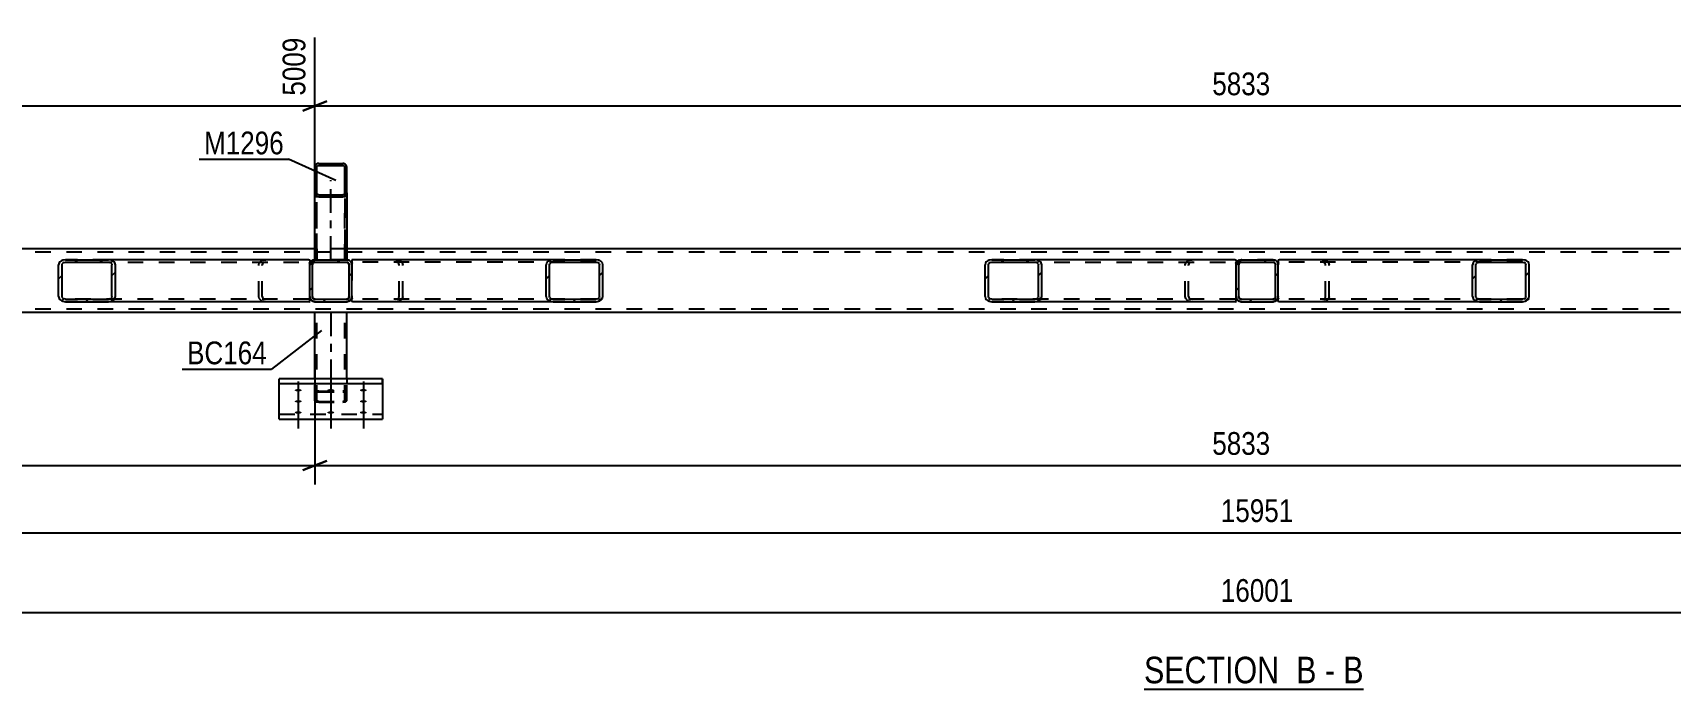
# Model space of a CAD drawing. Header units: millimetres. Extents: x 0 to 841, y 0 to 594.
# Drawn here: x 237 to 443.3, y 171.1 to 253.7 of the extents above; entities that cross this region are included whole.
import ezdxf

# ---------------------------------------------------------------- set-up
doc = ezdxf.new("R2010")
doc.units = ezdxf.units.MM
doc.linetypes.add('DXK_LINE_DOT2', pattern=[3.9198, 1.9599, -1.9599])
doc.linetypes.add('DXK_LINE_DOT3', pattern=[5.9187, 2.979, -0.9799, 0.9799, -0.9799])
doc.styles.add('Arial Narrow', font='ARIALN.TTF', dxfattribs={"height": 0.2})

# ---------------------------------------------------------------- blocks, each defined once
blk = doc.blocks.new('Unknown-122615941-13 - 3015')
at = {"color": 6, "linetype": 'Continuous'}
blk.add_line((377, 171.08), (404.65, 171.08), dxfattribs=at)
at = {"color": 0, "linetype": 'Continuous'}
for points in [[(395.11, 171.83), (395.11, 175.33), (377, 175.33), (377, 171.83)], [(398.72, 171.83), (398.72, 175.33), (396.16, 175.33), (396.16, 171.83)], [(401.04, 171.83), (401.04, 175.33), (399.77, 175.33), (399.77, 171.83)], [(404.65, 171.83), (404.65, 175.33), (402.09, 175.33), (402.09, 171.83)]]:
    blk.add_wipeout(points, dxfattribs=at)
at = {"color": 7, "linetype": 'Continuous', "style": 'Arial Narrow'}
for s, p in [('SECTION ', (377, 171.83)), ('B', (396.16, 171.83)), ('-', (399.77, 171.83)), ('B', (402.09, 171.83))]:
    blk.add_text(s, height=3.34, dxfattribs=at).set_placement(p)
blk = doc.blocks.new('Part-122615941-3044 - 3015')
at = {"linetype": 'Continuous'}
h = blk.add_hatch(dxfattribs=at)
h.set_pattern_fill('', scale=0.7, style=0, pattern_type=0)
h.set_pattern_definition([(45, (276.2797, 233.1034), (-1.57154, 1.57154), [])])
h.paths.add_polyline_path([(276.1, 233.06), (276.28, 233.1), (276.44, 233.21), (276.54, 233.38), (276.58, 233.57), (276.58, 236.78), (276.54, 236.97), (276.44, 237.14), (276.28, 237.25), (276.1, 237.28), (273.06, 237.28), (272.87, 237.25), (272.72, 237.14), (272.61, 236.97), (272.58, 236.78), (272.58, 233.57), (272.61, 233.38), (272.72, 233.21), (272.87, 233.1), (273.06, 233.06)])
h.paths.add_polyline_path([(272.96, 233.34), (272.89, 233.39), (272.83, 233.47), (272.82, 233.57), (272.82, 236.78), (272.83, 236.87), (272.89, 236.96), (272.96, 237.01), (273.06, 237.03), (276.1, 237.03), (276.19, 237.01), (276.27, 236.96), (276.32, 236.87), (276.34, 236.78), (276.34, 233.57), (276.32, 233.47), (276.27, 233.39), (276.19, 233.34), (276.1, 233.32), (273.06, 233.32)])
at = {"color": 2, "linetype": 'Continuous'}
for p, q in [((273.06, 237.28), (272.87, 237.25)), ((273.06, 237.28), (276.1, 237.28)), ((276.28, 237.25), (276.1, 237.28)), ((272.61, 236.97), (272.58, 236.78)), ((272.58, 233.57), (272.58, 236.78)), ((272.82, 236.78), (272.83, 236.87)), ((272.82, 233.57), (272.82, 236.78)), ((272.83, 236.87), (272.89, 236.96)), ((272.89, 236.96), (272.96, 237.01)), ((272.96, 237.01), (273.06, 237.03)), ((273.06, 237.03), (276.1, 237.03)), ((276.1, 237.03), (276.19, 237.01)), ((276.19, 237.01), (276.27, 236.96)), ((276.27, 236.96), (276.32, 236.87)), ((276.32, 236.87), (276.34, 236.78)), ((276.34, 233.57), (276.34, 236.78)), ((276.58, 236.78), (276.54, 236.97)), ((276.58, 233.57), (276.58, 236.78)), ((272.58, 225.15), (272.58, 233.57)), ((272.58, 233.57), (272.61, 233.38)), ((272.83, 233.47), (272.82, 233.57)), ((272.89, 233.39), (272.83, 233.47)), ((272.87, 233.1), (273.06, 233.06)), ((272.96, 233.34), (272.89, 233.39)), ((273.06, 233.32), (272.96, 233.34)), ((273.06, 233.32), (276.1, 233.32)), ((273.06, 233.06), (276.1, 233.06)), ((276.19, 233.34), (276.1, 233.32)), ((276.1, 233.06), (276.28, 233.1)), ((276.27, 233.39), (276.19, 233.34)), ((276.32, 233.47), (276.27, 233.39)), ((276.34, 233.57), (276.32, 233.47)), ((276.54, 233.38), (276.58, 233.57)), ((276.58, 233.57), (276.58, 225.15))]:
    blk.add_line(p, q, dxfattribs=at)
at = {"color": 7, "linetype": 'DXK_LINE_DOT2'}
for p, q in [((272.58, 226.51), (272.58, 236.78)), ((272.82, 226.51), (272.82, 236.78)), ((276.34, 236.78), (276.34, 226.51)), ((276.58, 226.51), (276.58, 236.78)), ((272.82, 225.15), (272.82, 233.57)), ((276.34, 225.15), (276.34, 233.57)), ((276.58, 226.51), (272.58, 226.51)), ((272.58, 226.51), (272.58, 225.15)), ((276.58, 225.15), (272.58, 225.15)), ((272.82, 226.51), (272.82, 225.15)), ((276.34, 226.51), (276.34, 225.15)), ((276.58, 225.15), (276.58, 226.51))]:
    blk.add_line(p, q, dxfattribs=at)
at = {"color": 7, "linetype": 'DXK_LINE_DOT3'}
blk.add_line((274.58, 225.15), (274.58, 235.17), dxfattribs=at)
at = {"color": 2, "linetype": 'Continuous'}
for centre, start, end in [((273.07, 236.79), 114.0568, 158.9992), ((276.08, 236.79), 21.0008, 65.9431), ((273.07, 233.55), 201.0008, 245.9431), ((276.08, 233.55), 294.0568, 338.9992)]:
    blk.add_arc(centre, 0.494, start, end, dxfattribs=at)
blk = doc.blocks.new('Part-122615941-3019 - 3015')
at = {"color": 2, "linetype": 'Continuous'}
for p, q in [((281.08, 210.14), (268.08, 210.14)), ((268.08, 209.54), (268.08, 210.14)), ((281.08, 209.54), (268.08, 209.54)), ((268.08, 205.1), (268.08, 209.54)), ((281.08, 210.14), (281.08, 209.54)), ((281.08, 209.54), (281.08, 205.1)), ((268.08, 205.1), (281.08, 205.1))]:
    blk.add_line(p, q, dxfattribs=at)
at = {"color": 7, "linetype": 'DXK_LINE_DOT2'}
for p, q in [((268.08, 209.54), (268.08, 210.14)), ((281.08, 209.54), (281.08, 210.14)), ((268.08, 205.7), (281.08, 205.7))]:
    blk.add_line(p, q, dxfattribs=at)
blk = doc.blocks.new('Part-122615941-3108 - 3015')
at = {"linetype": 'Continuous'}
h = blk.add_hatch(dxfattribs=at)
h.set_pattern_fill('', scale=0.7, style=0, pattern_type=0)
h.set_pattern_definition([(45, (393.4885, 219.9214), (-1.57154, 1.57154), [])])
h.paths.add_polyline_path([(393.24, 219.87), (393.49, 219.92), (393.7, 220.06), (393.83, 220.27), (393.88, 220.51), (393.88, 224.51), (393.83, 224.76), (393.7, 224.97), (393.49, 225.1), (393.24, 225.15), (389.24, 225.15), (389, 225.1), (388.79, 224.97), (388.65, 224.76), (388.6, 224.51), (388.6, 220.51), (388.65, 220.27), (388.79, 220.06), (389, 219.92), (389.24, 219.87)])
h.paths.add_polyline_path([(389.12, 220.22), (389.02, 220.29), (388.95, 220.39), (388.92, 220.51), (388.92, 224.51), (388.95, 224.64), (389.02, 224.74), (389.12, 224.81), (389.24, 224.83), (393.24, 224.83), (393.37, 224.81), (393.47, 224.74), (393.54, 224.64), (393.56, 224.51), (393.56, 220.51), (393.54, 220.39), (393.47, 220.29), (393.37, 220.22), (393.24, 220.19), (389.24, 220.19)])
at = {"color": 7, "linetype": 'DXK_LINE_DOT2'}
for p, q in [((389, 225.1), (389.24, 225.15)), ((389.24, 224.83), (389.12, 224.81)), ((393.24, 225.15), (389.24, 225.15)), ((389.24, 224.83), (393.24, 224.83)), ((393.24, 225.15), (393.24, 225.15)), ((393.24, 225.15), (393.49, 225.1)), ((393.37, 224.81), (393.24, 224.83)), ((388.6, 224.51), (388.65, 224.76)), ((388.6, 220.51), (388.6, 224.51)), ((388.95, 224.64), (388.92, 224.51)), ((388.92, 220.51), (388.92, 224.51)), ((393.56, 224.51), (393.54, 224.64)), ((393.56, 220.51), (393.56, 224.51)), ((393.83, 224.76), (393.88, 224.51)), ((393.88, 220.51), (393.88, 224.51)), ((388.65, 220.27), (388.6, 220.51)), ((388.92, 220.51), (388.95, 220.39)), ((389.24, 219.87), (389, 219.92)), ((389.12, 220.22), (389.24, 220.19)), ((389.24, 220.19), (393.24, 220.19)), ((389.24, 219.87), (393.24, 219.87)), ((393.24, 220.19), (393.37, 220.22)), ((393.49, 219.92), (393.24, 219.87)), ((393.54, 220.39), (393.56, 220.51)), ((393.88, 220.51), (393.83, 220.27))]:
    blk.add_line(p, q, dxfattribs=at)
at = {"color": 2, "linetype": 'Continuous'}
for p, q in [((389.24, 225.15), (389, 225.1)), ((389.12, 224.81), (389.24, 224.83)), ((389.24, 225.15), (389.24, 225.15)), ((389.24, 225.15), (393.24, 225.15)), ((389.24, 224.83), (389.24, 224.83)), ((389.24, 224.83), (393.24, 224.83)), ((393.24, 225.15), (393.24, 225.15)), ((393.49, 225.1), (393.24, 225.15)), ((393.24, 224.83), (393.24, 224.83)), ((393.24, 224.83), (393.37, 224.81)), ((388.65, 224.76), (388.6, 224.51)), ((388.6, 224.51), (388.6, 224.51)), ((388.6, 220.51), (388.6, 224.51)), ((388.92, 224.51), (388.95, 224.64)), ((388.92, 224.51), (388.92, 224.51)), ((388.92, 220.51), (388.92, 224.51)), ((393.54, 224.64), (393.56, 224.51)), ((393.56, 224.51), (393.56, 224.51)), ((393.56, 220.51), (393.56, 224.51)), ((393.88, 224.51), (393.83, 224.76)), ((393.88, 224.51), (393.88, 224.51)), ((393.88, 220.51), (393.88, 224.51)), ((388.6, 220.51), (388.6, 220.51)), ((388.6, 220.51), (388.65, 220.27)), ((388.92, 220.51), (388.92, 220.51)), ((388.95, 220.39), (388.92, 220.51)), ((389, 219.92), (389.24, 219.87)), ((389.24, 220.19), (389.12, 220.22)), ((389.24, 220.19), (389.24, 220.19)), ((389.24, 220.19), (393.24, 220.19)), ((389.24, 219.87), (389.24, 219.87)), ((389.24, 219.87), (393.24, 219.87)), ((393.37, 220.22), (393.24, 220.19)), ((393.24, 220.19), (393.24, 220.19)), ((393.24, 219.87), (393.49, 219.92)), ((393.24, 219.87), (393.24, 219.87)), ((393.56, 220.51), (393.54, 220.39)), ((393.56, 220.51), (393.56, 220.51)), ((393.83, 220.27), (393.88, 220.51)), ((393.88, 220.51), (393.88, 220.51))]:
    blk.add_line(p, q, dxfattribs=at)
at = {"color": 7, "linetype": 'DXK_LINE_DOT2'}
for centre, radius, start, end in [((389.24, 224.51), 0.64, 112.5, 157.5), ((389.24, 224.51), 0.32, 112.5, 157.5), ((393.24, 224.51), 0.32, 22.5, 67.5), ((393.24, 224.51), 0.64, 22.5, 67.5), ((389.24, 220.51), 0.64, 202.5, 247.5), ((389.24, 220.51), 0.32, 202.5, 247.5), ((393.24, 220.51), 0.32, 292.5, 337.5), ((393.24, 220.51), 0.64, 292.5, 337.5)]:
    blk.add_arc(centre, radius, start, end, dxfattribs=at)
at = {"color": 2, "linetype": 'Continuous'}
for centre, radius, start, end in [((389.24, 224.51), 0.64, 112.5, 157.5), ((389.24, 224.51), 0.32, 112.5, 157.5), ((393.24, 224.51), 0.32, 22.5, 67.5), ((393.24, 224.51), 0.64, 22.5, 67.5), ((389.24, 220.51), 0.64, 202.5, 247.5), ((389.24, 220.51), 0.32, 202.5, 247.5), ((393.24, 220.51), 0.32, 292.5, 337.5), ((393.24, 220.51), 0.64, 292.5, 337.5)]:
    blk.add_arc(centre, radius, start, end, dxfattribs=at)
blk = doc.blocks.new('Part-122615941-3037 - 3015')
at = {"color": 2, "linetype": 'Continuous'}
for p, q in [((272.58, 226.51), (147.27, 226.51)), ((505.91, 226.51), (276.58, 226.51)), ((635.22, 218.51), (147.27, 218.51))]:
    blk.add_line(p, q, dxfattribs=at)
at = {"color": 7, "linetype": 'DXK_LINE_DOT2'}
for p, q in [((635.22, 226.11), (147.27, 226.11)), ((276.58, 226.51), (272.58, 226.51)), ((635.22, 218.91), (147.27, 218.91))]:
    blk.add_line(p, q, dxfattribs=at)
blk = doc.blocks.new('Part-122615941-3038 - 3015')
at = {"linetype": 'Continuous'}
h = blk.add_hatch(dxfattribs=at)
h.set_pattern_fill('', scale=0.7, style=0, pattern_type=0)
h.set_pattern_definition([(45, (276.8216, 219.9214), (-1.57154, 1.57154), [])])
h.paths.add_polyline_path([(276.58, 219.87), (276.82, 219.92), (277.03, 220.06), (277.17, 220.27), (277.22, 220.51), (277.22, 224.51), (277.17, 224.76), (277.03, 224.97), (276.82, 225.1), (276.58, 225.15), (272.58, 225.15), (272.33, 225.1), (272.12, 224.97), (271.99, 224.76), (271.94, 224.51), (271.94, 220.51), (271.99, 220.27), (272.12, 220.06), (272.33, 219.92), (272.58, 219.87)])
h.paths.add_polyline_path([(272.45, 220.22), (272.35, 220.29), (272.28, 220.39), (272.26, 220.51), (272.26, 224.51), (272.28, 224.64), (272.35, 224.74), (272.45, 224.81), (272.58, 224.83), (276.58, 224.83), (276.7, 224.81), (276.8, 224.74), (276.87, 224.64), (276.9, 224.51), (276.9, 220.51), (276.87, 220.39), (276.8, 220.29), (276.7, 220.22), (276.58, 220.19), (272.58, 220.19)])
at = {"color": 7, "linetype": 'DXK_LINE_DOT2'}
for p, q in [((272.33, 225.1), (272.58, 225.15)), ((272.58, 224.83), (272.45, 224.81)), ((276.58, 225.15), (272.58, 225.15)), ((272.58, 224.83), (276.58, 224.83)), ((276.58, 225.15), (276.58, 225.15)), ((276.58, 225.15), (276.82, 225.1)), ((276.7, 224.81), (276.58, 224.83)), ((271.94, 224.51), (271.99, 224.76)), ((271.94, 220.51), (271.94, 224.51)), ((272.28, 224.64), (272.26, 224.51)), ((272.26, 220.51), (272.26, 224.51)), ((276.9, 224.51), (276.87, 224.64)), ((276.9, 220.51), (276.9, 224.51)), ((277.17, 224.76), (277.22, 224.51)), ((277.22, 220.51), (277.22, 224.51)), ((271.99, 220.27), (271.94, 220.51)), ((272.26, 220.51), (272.28, 220.39)), ((272.58, 219.87), (272.33, 219.92)), ((272.45, 220.22), (272.58, 220.19)), ((272.58, 220.19), (276.58, 220.19)), ((272.58, 219.87), (276.58, 219.87)), ((276.58, 220.19), (276.7, 220.22)), ((276.82, 219.92), (276.58, 219.87)), ((276.87, 220.39), (276.9, 220.51)), ((277.22, 220.51), (277.17, 220.27))]:
    blk.add_line(p, q, dxfattribs=at)
at = {"color": 2, "linetype": 'Continuous'}
for p, q in [((272.58, 225.15), (272.33, 225.1)), ((272.45, 224.81), (272.58, 224.83)), ((272.58, 225.15), (272.58, 225.15)), ((272.58, 225.15), (276.58, 225.15)), ((272.58, 224.83), (272.58, 224.83)), ((272.58, 224.83), (276.58, 224.83)), ((276.58, 225.15), (276.58, 225.15)), ((276.82, 225.1), (276.58, 225.15)), ((276.58, 224.83), (276.58, 224.83)), ((276.58, 224.83), (276.7, 224.81)), ((271.99, 224.76), (271.94, 224.51)), ((271.94, 224.51), (271.94, 224.51)), ((271.94, 220.51), (271.94, 224.51)), ((272.26, 224.51), (272.28, 224.64)), ((272.26, 224.51), (272.26, 224.51)), ((272.26, 220.51), (272.26, 224.51)), ((276.87, 224.64), (276.9, 224.51)), ((276.9, 224.51), (276.9, 224.51)), ((276.9, 220.51), (276.9, 224.51)), ((277.22, 224.51), (277.17, 224.76)), ((277.22, 224.51), (277.22, 224.51)), ((277.22, 220.51), (277.22, 224.51)), ((271.94, 220.51), (271.94, 220.51)), ((271.94, 220.51), (271.99, 220.27)), ((272.26, 220.51), (272.26, 220.51)), ((272.28, 220.39), (272.26, 220.51)), ((272.33, 219.92), (272.58, 219.87)), ((272.58, 220.19), (272.45, 220.22)), ((272.58, 220.19), (272.58, 220.19)), ((272.58, 220.19), (276.58, 220.19)), ((272.58, 219.87), (272.58, 219.87)), ((272.58, 219.87), (276.58, 219.87)), ((276.7, 220.22), (276.58, 220.19)), ((276.58, 220.19), (276.58, 220.19)), ((276.58, 219.87), (276.82, 219.92)), ((276.58, 219.87), (276.58, 219.87)), ((276.9, 220.51), (276.87, 220.39)), ((276.9, 220.51), (276.9, 220.51)), ((277.17, 220.27), (277.22, 220.51)), ((277.22, 220.51), (277.22, 220.51))]:
    blk.add_line(p, q, dxfattribs=at)
at = {"color": 7, "linetype": 'DXK_LINE_DOT2'}
for centre, radius, start, end in [((272.58, 224.51), 0.64, 112.5, 157.5), ((272.58, 224.51), 0.32, 112.5, 157.5), ((276.58, 224.51), 0.32, 22.5, 67.5), ((276.58, 224.51), 0.64, 22.5, 67.5), ((272.58, 220.51), 0.64, 202.5, 247.5), ((272.58, 220.51), 0.32, 202.5, 247.5), ((276.58, 220.51), 0.32, 292.5, 337.5), ((276.58, 220.51), 0.64, 292.5, 337.5)]:
    blk.add_arc(centre, radius, start, end, dxfattribs=at)
at = {"color": 2, "linetype": 'Continuous'}
for centre, radius, start, end in [((272.58, 224.51), 0.64, 112.5, 157.5), ((272.58, 224.51), 0.32, 112.5, 157.5), ((276.58, 224.51), 0.32, 22.5, 67.5), ((276.58, 224.51), 0.64, 22.5, 67.5), ((272.58, 220.51), 0.64, 202.5, 247.5), ((272.58, 220.51), 0.32, 202.5, 247.5), ((276.58, 220.51), 0.32, 292.5, 337.5), ((276.58, 220.51), 0.64, 292.5, 337.5)]:
    blk.add_arc(centre, radius, start, end, dxfattribs=at)
blk = doc.blocks.new('Part-122615941-3143 - 3015')
at = {"linetype": 'Continuous'}
h = blk.add_hatch(dxfattribs=at)
h.set_pattern_fill('', scale=0.7, style=0, pattern_type=0)
h.set_pattern_definition([(45, (246.92, 219.9214), (-1.57154, 1.57154), [])])
h.paths.add_polyline_path([(246.59, 219.87), (246.92, 219.92), (247.2, 220.06), (247.39, 220.27), (247.46, 220.51), (247.46, 224.51), (247.39, 224.76), (247.2, 224.97), (246.92, 225.1), (246.59, 225.15), (241.17, 225.15), (240.84, 225.1), (240.55, 224.97), (240.37, 224.76), (240.3, 224.51), (240.3, 220.51), (240.37, 220.27), (240.55, 220.06), (240.84, 219.92), (241.17, 219.87)])
h.paths.add_polyline_path([(241, 220.22), (240.86, 220.29), (240.77, 220.39), (240.73, 220.51), (240.73, 224.51), (240.77, 224.64), (240.86, 224.74), (241, 224.81), (241.17, 224.83), (246.59, 224.83), (246.75, 224.81), (246.89, 224.74), (246.99, 224.64), (247.02, 224.51), (247.02, 220.51), (246.99, 220.39), (246.89, 220.29), (246.75, 220.22), (246.59, 220.19), (241.17, 220.19)])
at = {"color": 2, "linetype": 'Continuous'}
for p, q in [((241.17, 225.15), (240.84, 225.1)), ((241, 224.81), (241.17, 224.83)), ((241.17, 225.15), (246.59, 225.15)), ((241.17, 224.83), (246.59, 224.83)), ((271.8, 225.15), (246.59, 225.15)), ((246.92, 225.1), (246.59, 225.15)), ((246.59, 224.83), (246.75, 224.81)), ((271.8, 225.15), (271.94, 225.13)), ((271.94, 225.13), (271.94, 225.1)), ((271.94, 225.1), (271.94, 224.97)), ((271.94, 224.97), (271.94, 224.51)), ((240.37, 224.76), (240.3, 224.51)), ((240.3, 220.51), (240.3, 224.51)), ((240.73, 224.51), (240.77, 224.64)), ((240.73, 220.51), (240.73, 224.51)), ((246.99, 224.64), (247.02, 224.51)), ((247.02, 220.51), (247.02, 224.51)), ((247.46, 224.51), (247.39, 224.76)), ((247.46, 220.51), (247.46, 224.51)), ((240.3, 220.51), (240.37, 220.27)), ((240.77, 220.39), (240.73, 220.51)), ((240.84, 219.92), (241.17, 219.87)), ((241.17, 220.19), (241, 220.22)), ((241.17, 220.19), (246.59, 220.19)), ((241.17, 219.87), (246.59, 219.87)), ((246.75, 220.22), (246.59, 220.19)), ((246.59, 219.87), (246.92, 219.92)), ((271.8, 219.87), (246.59, 219.87)), ((247.02, 220.51), (246.99, 220.39)), ((247.39, 220.27), (247.46, 220.51)), ((271.8, 219.87), (271.94, 219.89)), ((271.94, 219.89), (271.94, 220.51))]:
    blk.add_line(p, q, dxfattribs=at)
at = {"color": 7, "linetype": 'DXK_LINE_DOT2'}
for p, q in [((246.59, 225.15), (241.17, 225.15)), ((241.17, 224.83), (271.8, 224.83)), ((266.05, 225.1), (266.38, 225.15)), ((266.38, 224.83), (266.21, 224.81)), ((271.8, 224.83), (271.94, 224.81)), ((271.94, 225.13), (271.94, 225.13)), ((271.94, 224.97), (271.94, 224.81)), ((265.51, 224.51), (265.58, 224.76)), ((265.51, 220.51), (265.51, 224.51)), ((265.98, 224.64), (265.95, 224.51)), ((265.95, 220.51), (265.95, 224.51)), ((271.94, 220.51), (271.94, 224.76)), ((271.8, 220.19), (241.17, 220.19)), ((246.59, 219.87), (241.17, 219.87)), ((265.58, 220.27), (265.51, 220.51)), ((265.95, 220.51), (265.98, 220.39)), ((266.38, 219.87), (266.05, 219.92)), ((266.21, 220.22), (266.38, 220.19)), ((271.8, 220.19), (271.94, 220.21))]:
    blk.add_line(p, q, dxfattribs=at)
at = {"color": 2, "linetype": 'Continuous'}
for centre, radius, start, end in [((241.04, 224.34), 0.792, 104.8339, 148.022), ((241.1, 224.43), 0.396, 104.8339, 148.022), ((246.65, 224.43), 0.396, 31.978, 75.1661), ((246.72, 224.34), 0.792, 31.978, 75.1661), ((241.04, 220.69), 0.792, 211.978, 255.1661), ((241.1, 220.6), 0.396, 211.978, 255.1661), ((246.65, 220.6), 0.396, 284.8339, 328.022), ((246.72, 220.69), 0.792, 284.8339, 328.022)]:
    blk.add_arc(centre, radius, start, end, dxfattribs=at)
at = {"color": 7, "linetype": 'DXK_LINE_DOT2'}
for centre, radius, start, end in [((266.25, 224.34), 0.792, 104.8339, 148.022), ((266.32, 224.43), 0.396, 104.8339, 148.022), ((266.25, 220.69), 0.792, 211.978, 255.1661), ((266.32, 220.6), 0.396, 211.978, 255.1661)]:
    blk.add_arc(centre, radius, start, end, dxfattribs=at)
blk = doc.blocks.new('Part-122615941-3085 - 3015')
at = {"linetype": 'Continuous'}
h = blk.add_hatch(dxfattribs=at)
h.set_pattern_fill('', scale=0.7, style=0, pattern_type=0)
h.set_pattern_definition([(45, (424.9837, 219.9214), (-1.57154, 1.57154), [])])
h.paths.add_polyline_path([(424.65, 219.87), (424.98, 219.92), (425.27, 220.06), (425.45, 220.27), (425.52, 220.51), (425.52, 224.51), (425.45, 224.76), (425.27, 224.97), (424.98, 225.1), (424.65, 225.15), (419.23, 225.15), (418.9, 225.1), (418.62, 224.97), (418.43, 224.76), (418.36, 224.51), (418.36, 220.51), (418.43, 220.27), (418.62, 220.06), (418.9, 219.92), (419.23, 219.87)])
h.paths.add_polyline_path([(419.07, 220.22), (418.93, 220.29), (418.83, 220.39), (418.8, 220.51), (418.8, 224.51), (418.83, 224.64), (418.93, 224.74), (419.07, 224.81), (419.23, 224.83), (424.65, 224.83), (424.82, 224.81), (424.96, 224.74), (425.05, 224.64), (425.09, 224.51), (425.09, 220.51), (425.05, 220.39), (424.96, 220.29), (424.82, 220.22), (424.65, 220.19), (419.23, 220.19)])
at = {"color": 2, "linetype": 'Continuous'}
for p, q in [((393.88, 225.13), (394.02, 225.15)), ((393.88, 225.13), (393.88, 224.51)), ((419.23, 225.15), (394.02, 225.15)), ((419.23, 225.15), (418.9, 225.1)), ((419.07, 224.81), (419.23, 224.83)), ((419.23, 225.15), (424.65, 225.15)), ((419.23, 224.83), (424.65, 224.83)), ((424.98, 225.1), (424.65, 225.15)), ((424.65, 224.83), (424.82, 224.81)), ((418.43, 224.76), (418.36, 224.51)), ((418.36, 220.51), (418.36, 224.51)), ((418.8, 224.51), (418.83, 224.64)), ((418.8, 220.51), (418.8, 224.51)), ((425.05, 224.64), (425.09, 224.51)), ((425.09, 220.51), (425.09, 224.51)), ((425.52, 224.51), (425.45, 224.76)), ((425.52, 220.51), (425.52, 224.51)), ((393.88, 220.06), (393.88, 220.51)), ((393.88, 219.92), (393.88, 220.06)), ((393.88, 219.89), (393.88, 219.92)), ((394.02, 219.87), (393.88, 219.89)), ((419.23, 219.87), (394.02, 219.87)), ((418.36, 220.51), (418.43, 220.27)), ((418.83, 220.39), (418.8, 220.51)), ((418.9, 219.92), (419.23, 219.87)), ((419.23, 220.19), (419.07, 220.22)), ((419.23, 220.19), (424.65, 220.19)), ((419.23, 219.87), (424.65, 219.87)), ((424.82, 220.22), (424.65, 220.19)), ((424.65, 219.87), (424.98, 219.92)), ((425.09, 220.51), (425.05, 220.39)), ((425.45, 220.27), (425.52, 220.51))]:
    blk.add_line(p, q, dxfattribs=at)
at = {"color": 7, "linetype": 'DXK_LINE_DOT2'}
for p, q in [((393.88, 224.81), (394.02, 224.83)), ((424.65, 224.83), (394.02, 224.83)), ((399.44, 225.15), (399.77, 225.1)), ((399.61, 224.81), (399.44, 224.83)), ((424.65, 225.15), (419.23, 225.15)), ((393.88, 220.27), (393.88, 224.51)), ((399.87, 224.51), (399.84, 224.64)), ((399.87, 220.51), (399.87, 224.51)), ((400.24, 224.76), (400.31, 224.51)), ((400.31, 220.51), (400.31, 224.51)), ((394.02, 220.19), (393.88, 220.21)), ((393.88, 220.06), (393.88, 220.21)), ((424.65, 220.19), (394.02, 220.19)), ((399.44, 220.19), (399.61, 220.22)), ((399.77, 219.92), (399.44, 219.87)), ((399.84, 220.39), (399.87, 220.51)), ((400.31, 220.51), (400.24, 220.27)), ((424.65, 219.87), (419.23, 219.87))]:
    blk.add_line(p, q, dxfattribs=at)
for centre, radius, start, end in [((399.5, 224.43), 0.396, 31.9779, 75.1661), ((399.57, 224.34), 0.792, 31.9779, 75.1661), ((399.5, 220.6), 0.396, 284.8339, 328.0221), ((399.57, 220.69), 0.792, 284.8339, 328.0221)]:
    blk.add_arc(centre, radius, start, end, dxfattribs=at)
at = {"color": 2, "linetype": 'Continuous'}
for centre, radius, start, end in [((419.1, 224.34), 0.792, 104.8339, 148.0221), ((419.17, 224.43), 0.396, 104.8339, 148.0221), ((424.72, 224.43), 0.396, 31.9779, 75.1661), ((424.78, 224.34), 0.792, 31.9779, 75.1661), ((419.1, 220.69), 0.792, 211.9779, 255.1661), ((419.17, 220.6), 0.396, 211.9779, 255.1661), ((424.72, 220.6), 0.396, 284.8339, 328.0221), ((424.78, 220.69), 0.792, 284.8339, 328.0221)]:
    blk.add_arc(centre, radius, start, end, dxfattribs=at)
blk = doc.blocks.new('Part-122615941-3142 - 3015')
at = {"linetype": 'Continuous'}
h = blk.add_hatch(dxfattribs=at)
h.set_pattern_fill('', scale=0.7, style=0, pattern_type=0)
h.set_pattern_definition([(45, (363.587, 219.9214), (-1.57154, 1.57154), [])])
h.paths.add_polyline_path([(363.26, 219.87), (363.59, 219.92), (363.87, 220.06), (364.06, 220.27), (364.12, 220.51), (364.12, 224.51), (364.06, 224.76), (363.87, 224.97), (363.59, 225.1), (363.26, 225.15), (357.84, 225.15), (357.5, 225.1), (357.22, 224.97), (357.03, 224.76), (356.97, 224.51), (356.97, 220.51), (357.03, 220.27), (357.22, 220.06), (357.5, 219.92), (357.84, 219.87)])
h.paths.add_polyline_path([(357.67, 220.22), (357.53, 220.29), (357.43, 220.39), (357.4, 220.51), (357.4, 224.51), (357.43, 224.64), (357.53, 224.74), (357.67, 224.81), (357.84, 224.83), (363.26, 224.83), (363.42, 224.81), (363.56, 224.74), (363.66, 224.64), (363.69, 224.51), (363.69, 220.51), (363.66, 220.39), (363.56, 220.29), (363.42, 220.22), (363.26, 220.19), (357.84, 220.19)])
at = {"color": 2, "linetype": 'Continuous'}
for p, q in [((357.84, 225.15), (357.5, 225.1)), ((357.67, 224.81), (357.84, 224.83)), ((357.84, 225.15), (363.26, 225.15)), ((357.84, 224.83), (363.26, 224.83)), ((388.47, 225.15), (363.26, 225.15)), ((363.59, 225.1), (363.26, 225.15)), ((363.26, 224.83), (363.42, 224.81)), ((388.47, 225.15), (388.6, 225.13)), ((388.6, 225.13), (388.6, 225.1)), ((388.6, 225.1), (388.6, 224.97)), ((388.6, 224.97), (388.6, 224.51)), ((357.03, 224.76), (356.97, 224.51)), ((356.97, 220.51), (356.97, 224.51)), ((357.4, 224.51), (357.43, 224.64)), ((357.4, 220.51), (357.4, 224.51)), ((363.66, 224.64), (363.69, 224.51)), ((363.69, 220.51), (363.69, 224.51)), ((364.12, 224.51), (364.06, 224.76)), ((364.12, 220.51), (364.12, 224.51)), ((356.97, 220.51), (357.03, 220.27)), ((357.43, 220.39), (357.4, 220.51)), ((357.5, 219.92), (357.84, 219.87)), ((357.84, 220.19), (357.67, 220.22)), ((357.84, 220.19), (363.26, 220.19)), ((357.84, 219.87), (363.26, 219.87)), ((363.42, 220.22), (363.26, 220.19)), ((363.26, 219.87), (363.59, 219.92)), ((388.47, 219.87), (363.26, 219.87)), ((363.69, 220.51), (363.66, 220.39)), ((364.06, 220.27), (364.12, 220.51)), ((388.47, 219.87), (388.6, 219.89)), ((388.6, 219.89), (388.6, 220.51))]:
    blk.add_line(p, q, dxfattribs=at)
at = {"color": 7, "linetype": 'DXK_LINE_DOT2'}
for p, q in [((363.26, 225.15), (357.84, 225.15)), ((357.84, 224.83), (388.47, 224.83)), ((382.72, 225.1), (383.05, 225.15)), ((383.05, 224.83), (382.88, 224.81)), ((388.47, 224.83), (388.6, 224.81)), ((388.6, 224.97), (388.6, 224.81)), ((382.18, 224.51), (382.25, 224.76)), ((382.18, 220.51), (382.18, 224.51)), ((382.65, 224.64), (382.61, 224.51)), ((382.61, 220.51), (382.61, 224.51)), ((388.6, 220.51), (388.6, 224.76)), ((388.47, 220.19), (357.84, 220.19)), ((363.26, 219.87), (357.84, 219.87)), ((382.25, 220.27), (382.18, 220.51)), ((382.61, 220.51), (382.65, 220.39)), ((383.05, 219.87), (382.72, 219.92)), ((382.88, 220.22), (383.05, 220.19)), ((388.47, 220.19), (388.6, 220.21))]:
    blk.add_line(p, q, dxfattribs=at)
at = {"color": 2, "linetype": 'Continuous'}
for centre, radius, start, end in [((357.71, 224.34), 0.792, 104.8339, 148.022), ((357.77, 224.43), 0.396, 104.8339, 148.022), ((363.32, 224.43), 0.396, 31.978, 75.1661), ((363.38, 224.34), 0.792, 31.978, 75.1661), ((357.71, 220.69), 0.792, 211.978, 255.1661), ((357.77, 220.6), 0.396, 211.978, 255.1661), ((363.32, 220.6), 0.396, 284.8339, 328.022), ((363.38, 220.69), 0.792, 284.8339, 328.022)]:
    blk.add_arc(centre, radius, start, end, dxfattribs=at)
at = {"color": 7, "linetype": 'DXK_LINE_DOT2'}
for centre, radius, start, end in [((382.92, 224.34), 0.792, 104.8339, 148.022), ((382.98, 224.43), 0.396, 104.8339, 148.022), ((382.92, 220.69), 0.792, 211.978, 255.1661), ((382.98, 220.6), 0.396, 211.978, 255.1661)]:
    blk.add_arc(centre, radius, start, end, dxfattribs=at)
blk = doc.blocks.new('Part-122615941-3086 - 3015')
at = {"linetype": 'Continuous'}
h = blk.add_hatch(dxfattribs=at)
h.set_pattern_fill('', scale=0.7, style=0, pattern_type=0)
h.set_pattern_definition([(45, (308.317, 219.9214), (-1.57154, 1.57154), [])])
h.paths.add_polyline_path([(307.99, 219.87), (308.32, 219.92), (308.6, 220.06), (308.79, 220.27), (308.85, 220.51), (308.85, 224.51), (308.79, 224.76), (308.6, 224.97), (308.32, 225.1), (307.99, 225.15), (302.57, 225.15), (302.23, 225.1), (301.95, 224.97), (301.76, 224.76), (301.7, 224.51), (301.7, 220.51), (301.76, 220.27), (301.95, 220.06), (302.23, 219.92), (302.57, 219.87)])
h.paths.add_polyline_path([(302.4, 220.22), (302.26, 220.29), (302.16, 220.39), (302.13, 220.51), (302.13, 224.51), (302.16, 224.64), (302.26, 224.74), (302.4, 224.81), (302.57, 224.83), (307.99, 224.83), (308.15, 224.81), (308.29, 224.74), (308.39, 224.64), (308.42, 224.51), (308.42, 220.51), (308.39, 220.39), (308.29, 220.29), (308.15, 220.22), (307.99, 220.19), (302.57, 220.19)])
at = {"color": 2, "linetype": 'Continuous'}
for p, q in [((277.35, 225.15), (277.22, 225.13)), ((277.22, 225.13), (277.22, 224.51)), ((302.57, 225.15), (277.35, 225.15)), ((302.57, 225.15), (302.23, 225.1)), ((302.4, 224.81), (302.57, 224.83)), ((302.57, 225.15), (307.99, 225.15)), ((302.57, 224.83), (307.99, 224.83)), ((308.32, 225.1), (307.99, 225.15)), ((307.99, 224.83), (308.15, 224.81)), ((301.76, 224.76), (301.7, 224.51)), ((301.7, 220.51), (301.7, 224.51)), ((302.13, 224.51), (302.16, 224.64)), ((302.13, 220.51), (302.13, 224.51)), ((308.39, 224.64), (308.42, 224.51)), ((308.42, 220.51), (308.42, 224.51)), ((308.85, 224.51), (308.79, 224.76)), ((308.85, 220.51), (308.85, 224.51)), ((277.22, 220.06), (277.22, 220.51)), ((277.22, 219.92), (277.22, 220.06)), ((277.22, 219.89), (277.22, 219.92)), ((277.35, 219.87), (277.22, 219.89)), ((302.57, 219.87), (277.35, 219.87)), ((301.7, 220.51), (301.76, 220.27)), ((302.16, 220.39), (302.13, 220.51)), ((302.23, 219.92), (302.57, 219.87)), ((302.57, 220.19), (302.4, 220.22)), ((302.57, 220.19), (307.99, 220.19)), ((302.57, 219.87), (307.99, 219.87)), ((308.15, 220.22), (307.99, 220.19)), ((307.99, 219.87), (308.32, 219.92)), ((308.42, 220.51), (308.39, 220.39)), ((308.79, 220.27), (308.85, 220.51))]:
    blk.add_line(p, q, dxfattribs=at)
at = {"color": 7, "linetype": 'DXK_LINE_DOT2'}
for p, q in [((277.22, 224.81), (277.35, 224.83)), ((307.99, 224.83), (277.35, 224.83)), ((282.77, 225.15), (283.1, 225.1)), ((282.94, 224.81), (282.77, 224.83)), ((307.99, 225.15), (302.57, 225.15)), ((277.22, 224.51), (277.22, 220.27)), ((283.21, 224.51), (283.17, 224.64)), ((283.21, 220.51), (283.21, 224.51)), ((283.57, 224.76), (283.64, 224.51)), ((283.64, 220.51), (283.64, 224.51)), ((277.35, 220.19), (277.22, 220.21)), ((277.22, 220.06), (277.22, 220.21)), ((307.99, 220.19), (277.35, 220.19)), ((282.77, 220.19), (282.94, 220.22)), ((283.1, 219.92), (282.77, 219.87)), ((283.17, 220.39), (283.21, 220.51)), ((283.64, 220.51), (283.57, 220.27)), ((307.99, 219.87), (302.57, 219.87))]:
    blk.add_line(p, q, dxfattribs=at)
for centre, radius, start, end in [((282.84, 224.43), 0.396, 31.9779, 75.1661), ((282.9, 224.34), 0.792, 31.9779, 75.1661), ((282.84, 220.6), 0.396, 284.8339, 328.0221), ((282.9, 220.69), 0.792, 284.8339, 328.0221)]:
    blk.add_arc(centre, radius, start, end, dxfattribs=at)
at = {"color": 2, "linetype": 'Continuous'}
for centre, radius, start, end in [((302.44, 224.34), 0.792, 104.8339, 148.0221), ((302.5, 224.43), 0.396, 104.8339, 148.0221), ((308.05, 224.43), 0.396, 31.9779, 75.1661), ((308.11, 224.34), 0.792, 31.9779, 75.1661), ((302.44, 220.69), 0.792, 211.9779, 255.1661), ((302.5, 220.6), 0.396, 211.9779, 255.1661), ((308.05, 220.6), 0.396, 284.8339, 328.0221), ((308.11, 220.69), 0.792, 284.8339, 328.0221)]:
    blk.add_arc(centre, radius, start, end, dxfattribs=at)
blk = doc.blocks.new('Bolt-122615941-3095 - 3015')
at = {"linetype": 'Continuous'}
for points in [[(270.48, 208.87), (270.57, 208.87), (270.66, 208.86), (270.73, 208.84), (270.8, 208.82), (270.86, 208.8), (270.89, 208.77), (270.91, 208.74), (270.91, 208.71), (270.89, 208.67), (270.86, 208.65), (270.8, 208.62), (270.73, 208.6), (270.66, 208.58), (270.57, 208.57), (270.48, 208.57), (270.38, 208.57), (270.3, 208.58), (270.22, 208.6), (270.15, 208.62), (270.1, 208.65), (270.06, 208.67), (270.04, 208.71), (270.04, 208.74), (270.06, 208.77), (270.1, 208.8), (270.15, 208.82), (270.22, 208.84), (270.3, 208.86), (270.38, 208.87)], [(274.58, 208.87), (274.67, 208.87), (274.76, 208.86), (274.83, 208.84), (274.9, 208.82), (274.96, 208.8), (274.99, 208.77), (275.01, 208.74), (275.01, 208.71), (274.99, 208.67), (274.96, 208.65), (274.9, 208.62), (274.83, 208.6), (274.76, 208.58), (274.67, 208.57), (274.58, 208.57), (274.48, 208.57), (274.4, 208.58), (274.32, 208.6), (274.25, 208.62), (274.2, 208.65), (274.16, 208.67), (274.14, 208.71), (274.14, 208.74), (274.16, 208.77), (274.2, 208.8), (274.25, 208.82), (274.32, 208.84), (274.4, 208.86), (274.48, 208.87)], [(278.68, 208.87), (278.77, 208.87), (278.86, 208.86), (278.93, 208.84), (279, 208.82), (279.06, 208.8), (279.09, 208.77), (279.11, 208.74), (279.11, 208.71), (279.09, 208.67), (279.06, 208.65), (279, 208.62), (278.93, 208.6), (278.86, 208.58), (278.77, 208.57), (278.68, 208.57), (278.58, 208.57), (278.5, 208.58), (278.42, 208.6), (278.35, 208.62), (278.3, 208.65), (278.26, 208.67), (278.24, 208.71), (278.24, 208.74), (278.26, 208.77), (278.3, 208.8), (278.35, 208.82), (278.42, 208.84), (278.5, 208.86), (278.58, 208.87)], [(270.48, 207.47), (270.57, 207.47), (270.66, 207.46), (270.73, 207.44), (270.8, 207.42), (270.86, 207.39), (270.89, 207.37), (270.91, 207.33), (270.91, 207.3), (270.89, 207.27), (270.86, 207.24), (270.8, 207.22), (270.73, 207.2), (270.66, 207.18), (270.57, 207.17), (270.48, 207.17), (270.38, 207.17), (270.3, 207.18), (270.22, 207.2), (270.15, 207.22), (270.1, 207.24), (270.06, 207.27), (270.04, 207.3), (270.04, 207.33), (270.06, 207.37), (270.1, 207.39), (270.15, 207.42), (270.22, 207.44), (270.3, 207.46), (270.38, 207.47)], [(278.68, 207.47), (278.77, 207.47), (278.86, 207.46), (278.93, 207.44), (279, 207.42), (279.06, 207.39), (279.09, 207.37), (279.11, 207.33), (279.11, 207.3), (279.09, 207.27), (279.06, 207.24), (279, 207.22), (278.93, 207.2), (278.86, 207.18), (278.77, 207.17), (278.68, 207.17), (278.58, 207.17), (278.5, 207.18), (278.42, 207.2), (278.35, 207.22), (278.3, 207.24), (278.26, 207.27), (278.24, 207.3), (278.24, 207.33), (278.26, 207.37), (278.3, 207.39), (278.35, 207.42), (278.42, 207.44), (278.5, 207.46), (278.58, 207.47)], [(270.48, 206.07), (270.57, 206.06), (270.66, 206.05), (270.73, 206.04), (270.8, 206.02), (270.86, 205.99), (270.89, 205.96), (270.91, 205.93), (270.91, 205.9), (270.89, 205.87), (270.86, 205.84), (270.8, 205.82), (270.73, 205.79), (270.66, 205.78), (270.57, 205.77), (270.48, 205.77), (270.38, 205.77), (270.3, 205.78), (270.22, 205.79), (270.15, 205.82), (270.1, 205.84), (270.06, 205.87), (270.04, 205.9), (270.04, 205.93), (270.06, 205.96), (270.1, 205.99), (270.15, 206.02), (270.22, 206.04), (270.3, 206.05), (270.38, 206.06)], [(274.58, 206.07), (274.67, 206.06), (274.76, 206.05), (274.83, 206.04), (274.9, 206.02), (274.96, 205.99), (274.99, 205.96), (275.01, 205.93), (275.01, 205.9), (274.99, 205.87), (274.96, 205.84), (274.9, 205.82), (274.83, 205.79), (274.76, 205.78), (274.67, 205.77), (274.58, 205.77), (274.48, 205.77), (274.4, 205.78), (274.32, 205.79), (274.25, 205.82), (274.2, 205.84), (274.16, 205.87), (274.14, 205.9), (274.14, 205.93), (274.16, 205.96), (274.2, 205.99), (274.25, 206.02), (274.32, 206.04), (274.4, 206.05), (274.48, 206.06)], [(278.68, 206.07), (278.77, 206.06), (278.86, 206.05), (278.93, 206.04), (279, 206.02), (279.06, 205.99), (279.09, 205.96), (279.11, 205.93), (279.11, 205.9), (279.09, 205.87), (279.06, 205.84), (279, 205.82), (278.93, 205.79), (278.86, 205.78), (278.77, 205.77), (278.68, 205.77), (278.58, 205.77), (278.5, 205.78), (278.42, 205.79), (278.35, 205.82), (278.3, 205.84), (278.26, 205.87), (278.24, 205.9), (278.24, 205.93), (278.26, 205.96), (278.3, 205.99), (278.35, 206.02), (278.42, 206.04), (278.5, 206.05), (278.58, 206.06)]]:
    blk.add_hatch(color=1, dxfattribs=at).paths.add_polyline_path(points)
at = {"color": 1, "linetype": 'Continuous'}
for p, q in [((270.48, 209.81), (270.48, 206.69)), ((270.48, 208.41), (270.48, 205.29)), ((274.58, 209.81), (274.58, 206.69)), ((278.68, 209.81), (278.68, 206.69)), ((278.68, 208.41), (278.68, 205.29)), ((270.48, 207.01), (270.48, 203.89)), ((274.58, 207.01), (274.58, 203.89)), ((278.68, 207.01), (278.68, 203.89))]:
    blk.add_line(p, q, dxfattribs=at)
blk = doc.blocks.new('Part-122615941-3154 - 3015')
at = {"color": 2, "linetype": 'Continuous'}
for p, q in [((272.58, 210.14), (272.58, 218.51)), ((276.58, 210.14), (276.58, 218.51))]:
    blk.add_line(p, q, dxfattribs=at)
at = {"color": 7, "linetype": 'DXK_LINE_DOT2'}
for p, q in [((276.58, 218.51), (272.58, 218.51)), ((272.82, 207.4), (272.82, 218.51)), ((276.34, 207.4), (276.34, 218.51)), ((272.58, 207.4), (272.58, 210.14)), ((272.61, 208.5), (272.58, 208.44)), ((272.72, 208.56), (272.61, 208.5)), ((272.87, 208.59), (272.72, 208.56)), ((272.82, 208.44), (272.83, 208.47)), ((272.83, 208.47), (272.89, 208.5)), ((273.06, 208.6), (272.87, 208.59)), ((272.89, 208.5), (272.96, 208.52)), ((272.96, 208.52), (273.06, 208.52)), ((273.06, 208.6), (276.1, 208.6)), ((273.06, 208.52), (276.1, 208.52)), ((276.28, 208.59), (276.1, 208.6)), ((276.1, 208.52), (276.19, 208.52)), ((276.19, 208.52), (276.27, 208.5)), ((276.27, 208.5), (276.32, 208.47)), ((276.44, 208.56), (276.28, 208.59)), ((276.32, 208.47), (276.34, 208.44)), ((276.54, 208.5), (276.44, 208.56)), ((276.58, 208.44), (276.54, 208.5)), ((276.58, 207.4), (276.58, 210.14)), ((276.58, 210.14), (276.58, 209.54)), ((272.58, 207.4), (272.61, 207.34)), ((272.61, 207.34), (272.72, 207.28)), ((272.72, 207.28), (272.87, 207.25)), ((272.83, 207.37), (272.82, 207.4)), ((272.89, 207.34), (272.83, 207.37)), ((272.87, 207.25), (273.06, 207.24)), ((272.96, 207.32), (272.89, 207.34)), ((273.06, 207.32), (272.96, 207.32)), ((273.06, 207.32), (276.1, 207.32)), ((273.06, 207.24), (276.1, 207.24)), ((276.19, 207.32), (276.1, 207.32)), ((276.1, 207.24), (276.28, 207.25)), ((276.27, 207.34), (276.19, 207.32)), ((276.32, 207.37), (276.27, 207.34)), ((276.28, 207.25), (276.44, 207.28)), ((276.34, 207.4), (276.32, 207.37)), ((276.44, 207.28), (276.54, 207.34)), ((276.54, 207.34), (276.58, 207.4))]:
    blk.add_line(p, q, dxfattribs=at)
at = {"color": 7, "linetype": 'DXK_LINE_DOT3'}
blk.add_line((274.58, 218.51), (274.58, 207.92), dxfattribs=at)
blk = doc.blocks.new('StraightDimension-122615941-11068 - 3015')
at = {"color": 7, "linetype": 'Continuous'}
for p, q in [((272.58, 227.51), (272.58, 253.13)), ((274.08, 245.11), (271.08, 243.91)), ((272.58, 244.51), (505.91, 244.51))]:
    blk.add_line(p, q, dxfattribs=at)
at = {"color": 0}
blk.add_wipeout([(393.5, 245.26), (393.5, 249.46), (384.99, 249.46), (384.99, 245.26)], dxfattribs=at)
at = {"color": 3, "style": 'Arial Narrow'}
blk.add_text('5833', height=2.863, dxfattribs=at).set_placement((385.59, 245.86))
blk = doc.blocks.new('StraightDimension-122615941-3301 - 3015')
at = {"color": 7, "linetype": 'Continuous'}
blk.add_line((134.37, 190.78), (648.12, 190.78), dxfattribs=at)
at = {"color": 0}
blk.add_wipeout([(396.41, 191.53), (396.41, 195.73), (386.07, 195.73), (386.07, 191.53)], dxfattribs=at)
at = {"color": 3, "style": 'Arial Narrow'}
blk.add_text('15951', height=2.863, dxfattribs=at).set_placement((386.67, 192.13))
blk = doc.blocks.new('StraightDimension-122615941-3343 - 3015')
at = {"color": 7, "linetype": 'Continuous'}
blk.add_line((133.37, 180.73), (649.12, 180.73), dxfattribs=at)
at = {"color": 0}
blk.add_wipeout([(396.41, 181.48), (396.41, 185.68), (386.07, 185.68), (386.07, 181.48)], dxfattribs=at)
at = {"color": 3, "style": 'Arial Narrow'}
blk.add_text('16001', height=2.863, dxfattribs=at).set_placement((386.67, 182.08))
blk = doc.blocks.new('StraightDimension-122615941-11069 - 3015')
at = {"color": 7, "linetype": 'Continuous'}
for p, q in [((272.58, 227.51), (272.58, 253.13)), ((134.37, 227.51), (134.37, 247.64)), ((135.87, 245.11), (132.87, 243.91)), ((134.37, 244.51), (272.58, 244.51)), ((271.08, 243.91), (274.08, 245.11))]:
    blk.add_line(p, q, dxfattribs=at)
at = {"color": 0, "linetype": 'Continuous'}
for points in [[(271.98, 253.73), (267.78, 253.73), (267.78, 245.21), (271.98, 245.21)], [(133.77, 248.24), (129.57, 248.24), (129.57, 245.21), (133.77, 245.21)]]:
    blk.add_wipeout(points, dxfattribs=at)
at = {"color": 0}
blk.add_wipeout([(207.73, 245.26), (207.73, 249.46), (199.22, 249.46), (199.22, 245.26)], dxfattribs=at)
at = {"color": 3, "linetype": 'Continuous', "style": 'Arial Narrow'}
for s, height, p in [('5009', 2.863, (271.38, 245.81)), ('0', 2.86, (133.17, 245.81))]:
    blk.add_text(s, height=height, rotation=90.0002, dxfattribs=at).set_placement(p)
at = {"color": 3, "style": 'Arial Narrow'}
blk.add_text('5009', height=2.863, dxfattribs=at).set_placement((199.82, 245.86))
blk = doc.blocks.new('StraightDimension-122615941-11220 - 3015')
at = {"color": 7, "linetype": 'Continuous'}
for p, q in [((272.58, 212.71), (272.58, 196.84)), ((274.08, 199.84), (271.08, 198.64)), ((272.58, 199.24), (505.91, 199.24))]:
    blk.add_line(p, q, dxfattribs=at)
at = {"color": 0}
blk.add_wipeout([(393.5, 199.99), (393.5, 204.19), (384.99, 204.19), (384.99, 199.99)], dxfattribs=at)
at = {"color": 3, "style": 'Arial Narrow'}
blk.add_text('5833', height=2.863, dxfattribs=at).set_placement((385.59, 200.59))
blk = doc.blocks.new('StraightDimension-122615941-11221 - 3015')
at = {"color": 7, "linetype": 'Continuous'}
for p, q in [((134.37, 212.71), (134.37, 196.84)), ((272.58, 212.71), (272.58, 196.84)), ((135.87, 199.84), (132.87, 198.64)), ((134.37, 199.24), (272.58, 199.24)), ((271.08, 198.64), (274.08, 199.84))]:
    blk.add_line(p, q, dxfattribs=at)
at = {"color": 0}
blk.add_wipeout([(207.73, 199.99), (207.73, 204.19), (199.22, 204.19), (199.22, 199.99)], dxfattribs=at)
at = {"color": 3, "style": 'Arial Narrow'}
blk.add_text('5009', height=2.863, dxfattribs=at).set_placement((199.82, 200.59))
blk = doc.blocks.new('Mark-122615941-3040 - 3015')
at = {"color": 0}
blk.add_wipeout([(268.67, 238.42), (268.67, 241.42), (258.62, 241.42), (258.62, 238.42)], dxfattribs=at)
blk.add_wipeout([(268.67, 238.42), (268.67, 241.42), (258.62, 241.42), (258.62, 238.42)], dxfattribs=at)
at = {"color": 30, "linetype": 'Continuous'}
for p in [(258.02, 237.82), (275.22, 235.12)]:
    blk.add_line(p, (269.27, 237.82), dxfattribs=at)
at = {"color": 3, "style": 'Arial Narrow'}
blk.add_text('M1296', height=2.863, dxfattribs=at).set_placement((258.62, 238.42))
blk = doc.blocks.new('Mark-122615941-3150 - 3015')
at = {"color": 0}
blk.add_wipeout([(266.53, 211.99), (266.53, 214.99), (256.48, 214.99), (256.48, 211.99)], dxfattribs=at)
blk.add_wipeout([(266.53, 211.99), (266.53, 214.99), (256.48, 214.99), (256.48, 211.99)], dxfattribs=at)
at = {"color": 30, "linetype": 'Continuous'}
for p in [(273.39, 216.25), (255.88, 211.39)]:
    blk.add_line(p, (267.13, 211.39), dxfattribs=at)
at = {"color": 3, "style": 'Arial Narrow'}
blk.add_text('BC164', height=2.863, dxfattribs=at).set_placement((256.48, 211.99))

msp = doc.modelspace()

# ---------------------------------------------------------------- block references
for name in ['Part-122615941-3044 - 3015', 'Part-122615941-3037 - 3015', 'Part-122615941-3143 - 3015', 'Part-122615941-3038 - 3015', 'Part-122615941-3086 - 3015', 'Part-122615941-3142 - 3015', 'Part-122615941-3108 - 3015', 'Part-122615941-3085 - 3015', 'Part-122615941-3154 - 3015', 'Part-122615941-3019 - 3015', 'Bolt-122615941-3095 - 3015', 'Unknown-122615941-13 - 3015']:
    msp.add_blockref(name, (0, 0))

# ---------------------------------------------------------------- next in the draw order: block references
for name in ['StraightDimension-122615941-11068 - 3015', 'StraightDimension-122615941-3301 - 3015']:
    msp.add_blockref(name, (0, 0))

# ---------------------------------------------------------------- next in the draw order: block references
for name in ['StraightDimension-122615941-11069 - 3015', 'StraightDimension-122615941-3343 - 3015']:
    msp.add_blockref(name, (0, 0))

# ---------------------------------------------------------------- next in the draw order: block references
for name in ['Mark-122615941-3040 - 3015', 'StraightDimension-122615941-11220 - 3015']:
    msp.add_blockref(name, (0, 0))

# ---------------------------------------------------------------- next in the draw order: block references
msp.add_blockref('StraightDimension-122615941-11221 - 3015', (0, 0))

# ---------------------------------------------------------------- next in the draw order: block references
msp.add_blockref('Mark-122615941-3150 - 3015', (0, 0))

doc.saveas('drawing.dxf')
